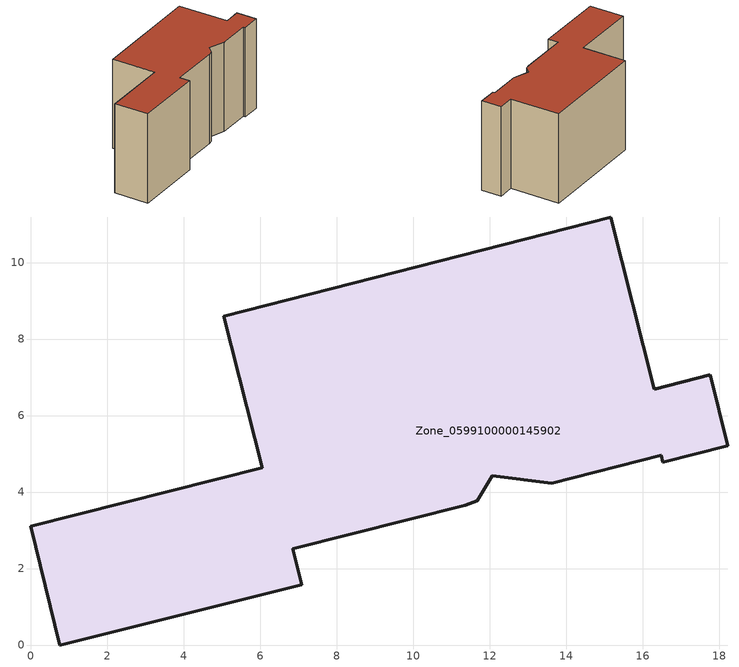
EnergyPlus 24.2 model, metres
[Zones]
Zone_0599100000145902
 floor ground (C_G): 15.17,11.19 16.3,6.69 17.76,7.06 18.22,5.21 16.52,4.78 16.48,4.96 13.61,4.23 12.06,4.42 11.68,3.77 11.36,3.66 6.85,2.51 7.09,1.57 0.76,0 0,3.1 6.05,4.64 5.05,8.59 z0
 wall outside (C_F): 0.76,0 7.09,1.57 6.85,2.51 11.36,3.66 11.68,3.77 12.06,4.42 13.61,4.23 16.48,4.96 16.52,4.78 18.22,5.21 17.76,7.06 16.3,6.69 15.17,11.19 5.05,8.59 6.05,4.64 0,3.1 0.76,0 z0:8.4
 roof outside (C_R): 12.06,4.42 13.61,4.23 16.48,4.96 16.52,4.78 18.22,5.21 17.76,7.06 16.3,6.69 15.17,11.19 5.05,8.59 6.05,4.64 0,3.1 0.76,0 7.09,1.57 6.85,2.51 11.36,3.66 11.68,3.77 z8.4
[BUILDING]
Pand.0599100000145902: North Axis=0; Terrain=City; Loads Convergence Tolerance Value=0.04; Temperature Convergence Tolerance Value=0.4; Solar Distribution=FullExterior; Maximum Number of Warmup Days=25; Minimum Number of Warmup Days=1
[Site:Location]
Rotterdam.The.Hague.AP_ZH_NLD Design_Conditions: Latitude=51.96; Longitude=4.45; Time Zone=1; Elevation=-4.5
[SITE:GROUNDTEMPERATURE:BUILDINGSURFACE]
18, 18, 18, 18, 18, 18, 18, 18, 18, 18, 18, 18
[MATERIAL] Thermal Absorptance=0.9; Solar Absorptance=0.7; Visible Absorptance=0.7
Name | Roughness | Thickness | Conductivity | Density | Specific Heat
G.TC.1975-1991 | MediumSmooth | 0.15 | 0.288461 | 540 | 1210
F.TC.1975-1991 | Rough | 0.3 | 0.230769 | 1920 | 840
R.TC.1975-1991 | MediumRough | 0.2 | 0.153846 | 1500 | 1000
[CONSTRUCTION]
C_G: G.TC.1975-1991
C_F: F.TC.1975-1991
C_R: R.TC.1975-1991
[ZONE]
Zone_0599100000145902: Type=1; Multiplier=1; Ceiling Height=Autocalculate; Volume=Autocalculate; Floor Area=autocalculate; Part of Total Floor Area=Yes
[ZONEINFILTRATION:DESIGNFLOWRATE]
Infil_Zone_0599100000145902: Zone or ZoneList or Space or SpaceList=Zone_0599100000145902; Schedule=AlwaysOn; Design Flow Rate Calculation Method=Flow/Area; Flow Rate per Floor Area=0.003; Constant Term Coefficient=1; Temperature Term Coefficient=0; Velocity Term Coefficient=0; Velocity Squared Term Coefficient=0
[HVACTEMPLATE:ZONE:IDEALLOADSAIRSYSTEM]
Zone_0599100000145902: Maximum Heating Supply Air Temperature=50; Minimum Cooling Supply Air Temperature=13; Maximum Heating Supply Air Humidity Ratio=0.0156; Minimum Cooling Supply Air Humidity Ratio=0.0077; Heating Limit=NoLimit; Cooling Limit=NoLimit; Dehumidification Control Type=ConstantSensibleHeatRatio; Cooling Sensible Heat Ratio=0.7; Dehumidification Setpoint=60; Humidification Control Type=None; Humidification Setpoint=30; Outdoor Air Method=None; Outdoor Air Flow Rate per Person=0.00944; Outdoor Air Flow Rate per Zone Floor Area=0; Outdoor Air Flow Rate per Zone=0; Demand Controlled Ventilation Type=None; Outdoor Air Economizer Type=NoEconomizer; Heat Recovery Type=None; Sensible Heat Recovery Effectiveness=0.7; Latent Heat Recovery Effectiveness=0.65
[ZONECONTROL:THERMOSTAT]
ThermostatControl_Zone_0599100000145902: Zone or ZoneList=Zone_0599100000145902; Control Type Schedule=DualSetpointControlType; Control 1=Thermostat_Zone_0599100000145902; Temperature Difference Between Cutout And Setpoint=0
[THERMOSTATSETPOINT:DUALSETPOINT]
Thermostat_Zone_0599100000145902: Heating Setpoint Temperature Schedule=HeatingSetpoint_Zone_0599100000145902; Cooling Setpoint Temperature Schedule=CoolingSetpoint_Zone_0599100000145902
[SCHEDULE:COMPACT]
HeatingSetpoint_Zone_0599100000145902: Through: 12/31, For: AllDays, Until: 24:00, 21
CoolingSetpoint_Zone_0599100000145902: Through: 12/31, For: AllDays, Until: 24:00, 24
DualSetpointControlType: Through: 12/31, For: AllDays, Until: 24:00, 4
AlwaysOn: Through: 12/31, For: AllDays, Until: 24:00, 1
